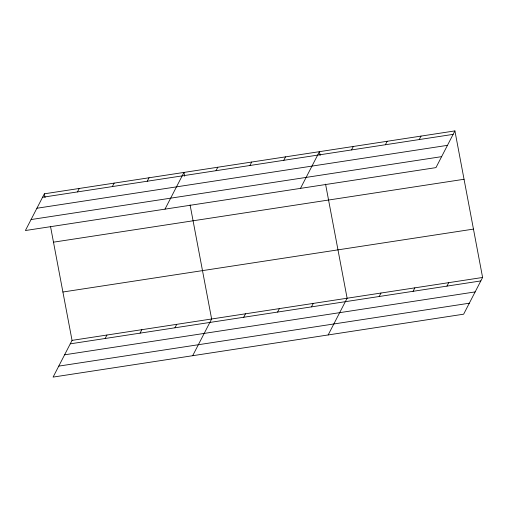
<?xml version="1.0" encoding="UTF-8"?>
<svg xmlns="http://www.w3.org/2000/svg" width="508" height="508" viewBox="0 0 508 508"><rect width="100%" height="100%" fill="white"/><g stroke="black" fill="none" stroke-linecap="round" stroke-linejoin="round"><path stroke-width="0.76" d="M44.355 193.815L25.4 230.53L435.959 167.621L454.908 130.905L44.355 193.815L45.066 197.593M77.464 191.922L79.248 188.462M112.363 186.576L114.148 183.115M147.257 181.229L149.047 177.768M50.489 226.308L72.041 340.379L53.092 377.095L463.645 314.185L482.6 277.47L454.908 130.905M164.992 209.144L183.94 172.422L184.658 176.2M105.156 338.493L106.94 335.032M216.027 170.694L217.811 167.234M140.049 333.146L141.834 329.686M249.898 165.506L251.682 162.046M174.949 327.793L176.733 324.339M283.769 160.312L285.553 156.851M192.678 355.708L211.633 318.992L190.081 204.921M300.476 188.379L319.424 151.663L320.142 155.442M243.719 317.259L245.504 313.798M351.511 149.936L353.295 146.475M277.59 312.071L279.375 308.61M385.382 144.742L387.166 141.281M311.461 306.876L313.245 303.422M419.252 139.554L421.037 136.093M328.162 334.95L347.116 298.228L325.565 184.163M379.203 296.501L380.987 293.04M413.074 291.313L414.858 287.852M446.945 286.118L448.729 282.658M42.564 197.269L453.123 134.366M36.9 208.248L447.459 145.339M31.064 219.558L441.623 156.648M53.492 242.176L464.045 179.273M62.903 292.011L473.462 229.102M72.041 340.379L482.6 277.47M70.256 343.84L480.816 280.93M64.592 354.813L475.151 291.903M58.757 366.122L469.316 303.212"/></g></svg>
